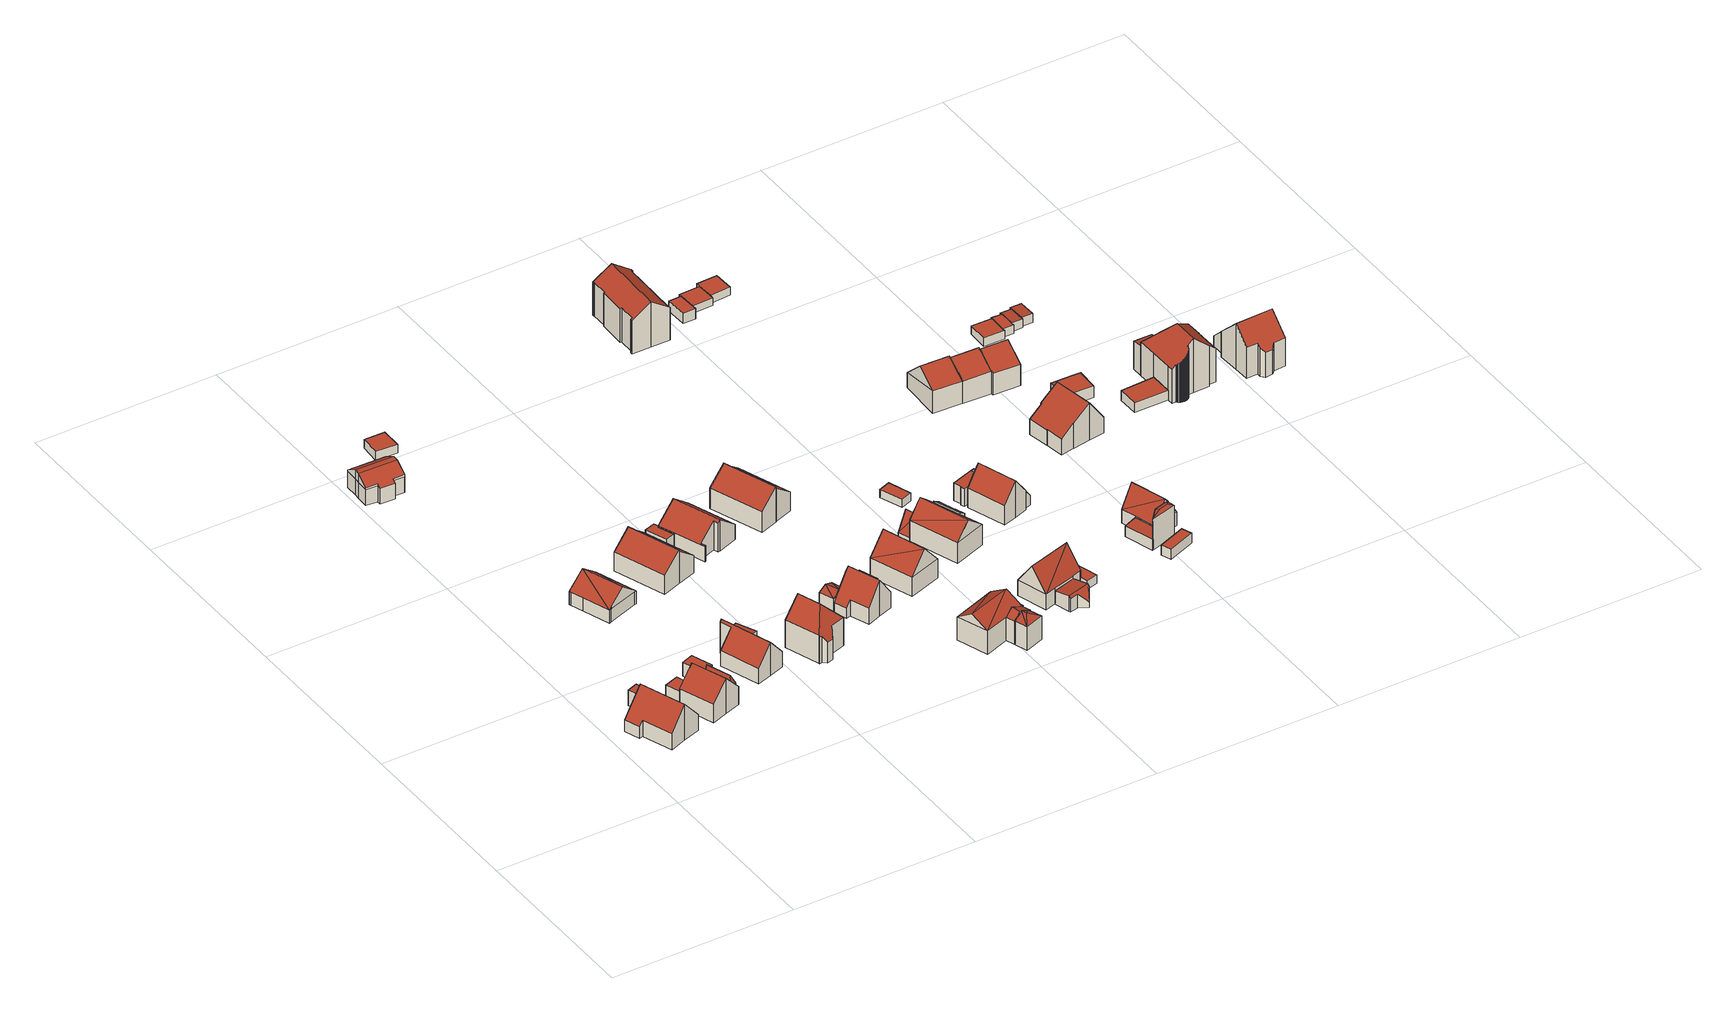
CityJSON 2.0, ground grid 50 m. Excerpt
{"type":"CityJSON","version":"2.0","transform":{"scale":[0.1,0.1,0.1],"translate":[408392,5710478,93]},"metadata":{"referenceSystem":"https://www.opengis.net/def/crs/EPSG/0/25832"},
"CityObjects":{
"building1":{"type":"Building","attributes":{"Gemeindeschluessel":"05978036","Geometrietyp2DReferenz":"3000","function":"31001_1000","roofType":"3100","measuredHeight":10.28},"geometry":[{"type":"MultiSurface","lod":"2","boundaries":[[[0,1,2,3]],[[1,4,5,2]],[[4,6,7,5]],[[6,8,9,7]],[[8,10,11,9]],[[10,12,13,11]],[[12,14,15,13]],[[14,0,3,15]],[[10,8,6,4]],[[4,1,0,14,12,10]],[[3,2,5,7,9,11,13,15]]],"semantics":{"surfaces":[{"type":"WallSurface"},{"type":"RoofSurface"},{"type":"GroundSurface"}],"values":[0,0,0,0,0,0,0,0,1,1,2]}}]},
"building2":{"type":"Building","attributes":{"Gemeindeschluessel":"05978036","Geometrietyp2DReferenz":"3000","function":"31001_2460","roofType":"1000","measuredHeight":4.42},"geometry":[{"type":"MultiSurface","lod":"2","boundaries":[[[16,17,18,19]],[[17,20,21,18]],[[20,22,23,21]],[[22,16,19,23]],[[22,20,17,16]],[[19,18,21,23]]],"semantics":{"surfaces":[{"type":"WallSurface"},{"type":"RoofSurface"},{"type":"GroundSurface"}],"values":[0,0,0,0,1,2]}}]},
"building3":{"type":"Building","attributes":{"Gemeindeschluessel":"05978036","Geometrietyp2DReferenz":"3000","function":"31001_1000"},"children":["building3-1","building3-2","building3-3"]},
"building3-1":{"type":"BuildingPart","attributes":{"roofType":"1000","measuredHeight":4.48},"parents":["building3"],"geometry":[{"type":"MultiSurface","lod":"2","boundaries":[[[24,25,26,27]],[[25,28,29,26]],[[28,30,31,29]],[[32,24,27,33]],[[32,30,28,25,24]],[[27,26,29,31,33]],[[33,31,30,32]]],"semantics":{"surfaces":[{"type":"WallSurface"},{"type":"RoofSurface"},{"type":"GroundSurface"},{"type":"ClosureSurface"}],"values":[0,0,0,0,1,2,3]}}]},
"building3-2":{"type":"BuildingPart","attributes":{"roofType":"3100","measuredHeight":10.1},"parents":["building3"],"geometry":[{"type":"MultiSurface","lod":"2","boundaries":[[[34,35,29,31,30]],[[35,36,37,29]],[[36,38,39,37]],[[38,40,41,42,39]],[[43,44,45]],[[43,46,47,44]],[[46,48,49,47]],[[48,50,51,49]],[[50,52,32,33,51]],[[48,46,43,40,38,36]],[[36,35,34,52,50,48]],[[31,29,37,39,42,44,47,49,51,33]],[[43,45,41,40]],[[45,44,42,41]],[[30,32,52,34]],[[30,31,33,32]]],"semantics":{"surfaces":[{"type":"WallSurface"},{"type":"RoofSurface"},{"type":"GroundSurface"},{"type":"ClosureSurface"}],"values":[0,0,0,0,0,0,0,0,0,1,1,2,0,3,0,3]}}]},
"building3-3":{"type":"BuildingPart","attributes":{"roofType":"5000","measuredHeight":6.46},"parents":["building3"],"geometry":[{"type":"MultiSurface","lod":"2","boundaries":[[[53,54,55,56]],[[54,57,58,55]],[[57,45,44,58]],[[41,53,56,42]],[[59,45,57]],[[57,54,53,60,59]],[[60,41,45,59]],[[41,60,53]],[[56,55,58,44,42]],[[42,44,45,41]]],"semantics":{"surfaces":[{"type":"WallSurface"},{"type":"RoofSurface"},{"type":"GroundSurface"},{"type":"ClosureSurface"}],"values":[0,0,0,0,1,1,1,0,2,3]}}]},
"building4":{"type":"Building","attributes":{"Gemeindeschluessel":"05978036","Geometrietyp2DReferenz":"3000","function":"31001_2460","roofType":"1000","measuredHeight":3.85},"geometry":[{"type":"MultiSurface","lod":"2","boundaries":[[[61,62,63,64]],[[62,65,66,63]],[[65,67,68,66]],[[67,61,64,68]],[[67,65,62,61]],[[64,63,66,68]]],"semantics":{"surfaces":[{"type":"WallSurface"},{"type":"RoofSurface"},{"type":"GroundSurface"}],"values":[0,0,0,0,1,2]}}]},
"building5":{"type":"Building","attributes":{"Gemeindeschluessel":"05978036","Geometrietyp2DReferenz":"3000","function":"31001_1000","roofType":"3100","measuredHeight":7.54},"geometry":[{"type":"MultiSurface","lod":"2","boundaries":[[[69,70,71,72]],[[70,73,74,71]],[[73,75,76,74]],[[75,77,78,76]],[[77,79,80,78]],[[79,81,82,80]],[[81,83,84,82]],[[83,69,72,84]],[[85,86,69,83]],[[83,87,85]],[[75,88,85,87]],[[75,87,81,79,77]],[[73,88,75]],[[70,86,85,88,73]],[[69,86,70]],[[87,83,81]],[[72,71,74,76,78,80,82,84]]],"semantics":{"surfaces":[{"type":"WallSurface"},{"type":"RoofSurface"},{"type":"GroundSurface"}],"values":[0,0,0,0,0,0,0,0,1,1,1,1,0,0,0,0,2]}}]},
"building6":{"type":"Building","attributes":{"Gemeindeschluessel":"05978036","Geometrietyp2DReferenz":"3000","function":"31001_1000","roofType":"5000","measuredHeight":7.3},"geometry":[{"type":"MultiSurface","lod":"2","boundaries":[[[89,90,91,92]],[[90,93,94,91]],[[93,95,96,94]],[[95,97,98,96]],[[97,99,100,98]],[[99,101,102,100]],[[101,103,104,102]],[[103,105,106,104]],[[105,107,108,106]],[[107,89,92,108]],[[109,110,111,112]],[[113,114,115,116,117,118,97,95]],[[112,111,116,115]],[[97,118,99]],[[99,118,117,101]],[[101,117,116,103]],[[103,116,111,105]],[[90,114,113,93]],[[89,109,112,115,114,90]],[[93,113,95]],[[105,111,110,107]],[[107,110,109,89]],[[92,91,94,96,98,100,102,104,106,108]]],"semantics":{"surfaces":[{"type":"WallSurface"},{"type":"RoofSurface"},{"type":"GroundSurface"}],"values":[0,0,0,0,0,0,0,0,0,0,1,1,1,0,0,0,0,0,0,0,0,0,2]}}]},
"building7":{"type":"Building","attributes":{"Gemeindeschluessel":"05978036","Geometrietyp2DReferenz":"3000","function":"31001_1000","roofType":"3100","measuredHeight":9.41},"geometry":[{"type":"MultiSurface","lod":"2","boundaries":[[[119,120,121,122]],[[120,123,124,121]],[[123,125,126,124]],[[125,127,128,126]],[[127,129,130,128]],[[129,131,132,130]],[[131,133,134,132]],[[133,135,136,134]],[[135,137,138,136]],[[137,119,122,138]],[[133,131,129,127,125,123]],[[123,120,119,137,135,133]],[[122,121,124,126,128,130,132,134,136,138]]],"semantics":{"surfaces":[{"type":"WallSurface"},{"type":"RoofSurface"},{"type":"GroundSurface"}],"values":[0,0,0,0,0,0,0,0,0,0,1,1,2]}}]},
"building8":{"type":"Building","attributes":{"Gemeindeschluessel":"05978036","Geometrietyp2DReferenz":"3000","function":"31001_2460","roofType":"2100","measuredHeight":4.24},"geometry":[{"type":"MultiSurface","lod":"2","boundaries":[[[139,140,141,142]],[[140,143,144,141]],[[143,145,146,144]],[[145,139,142,146]],[[145,143,140,139]],[[142,141,144,146]]],"semantics":{"surfaces":[{"type":"WallSurface"},{"type":"RoofSurface"},{"type":"GroundSurface"}],"values":[0,0,0,0,1,2]}}]},
"building9":{"type":"Building","attributes":{"Gemeindeschluessel":"05978036","Geometrietyp2DReferenz":"3000","function":"31001_1000","roofType":"2100","measuredHeight":9.68},"geometry":[{"type":"MultiSurface","lod":"2","boundaries":[[[147,148,149,150]],[[148,151,152,149]],[[151,153,154,152]],[[153,147,150,154]],[[153,151,148,147]],[[150,149,152,154]]],"semantics":{"surfaces":[{"type":"WallSurface"},{"type":"RoofSurface"},{"type":"GroundSurface"}],"values":[0,0,0,0,1,2]}}]},
"building10":{"type":"Building","attributes":{"Gemeindeschluessel":"05978036","Geometrietyp2DReferenz":"3000","function":"31001_2460","roofType":"1000","measuredHeight":2.44},"geometry":[{"type":"MultiSurface","lod":"2","boundaries":[[[155,156,157,158]],[[156,159,160,157]],[[159,161,162,160]],[[161,155,158,162]],[[161,159,156,155]],[[158,157,160,162]]],"semantics":{"surfaces":[{"type":"WallSurface"},{"type":"RoofSurface"},{"type":"GroundSurface"}],"values":[0,0,0,0,1,2]}}]},
"building11":{"type":"Building","attributes":{"Gemeindeschluessel":"05978036","Geometrietyp2DReferenz":"3000","function":"31001_1000","roofType":"5000","measuredHeight":12.99},"geometry":[{"type":"MultiSurface","lod":"2","boundaries":[[[163,164,165,166]],[[164,167,168,165]],[[167,169,170,168]],[[169,171,172,170]],[[171,173,174,172]],[[173,175,176,174]],[[175,177,178,176]],[[177,179,180,178]],[[179,181,182,180]],[[181,163,166,182]],[[177,175,173,171,169,167,164,183]],[[164,163,181,183]],[[181,179,177,183]],[[166,165,168,170,172,174,176,178,180,182]]],"semantics":{"surfaces":[{"type":"WallSurface"},{"type":"RoofSurface"},{"type":"GroundSurface"}],"values":[0,0,0,0,0,0,0,0,0,0,1,1,1,2]}}]},
"building12":{"type":"Building","attributes":{"Gemeindeschluessel":"05978036","Geometrietyp2DReferenz":"3000","function":"31001_1000","roofType":"2100","measuredHeight":9.24},"geometry":[{"type":"MultiSurface","lod":"2","boundaries":[[[184,185,150,186]],[[185,187,154,150]],[[187,188,189,154]],[[188,184,186,189]],[[188,187,185,184]],[[186,150,154,189]]],"semantics":{"surfaces":[{"type":"WallSurface"},{"type":"RoofSurface"},{"type":"GroundSurface"}],"values":[0,0,0,0,1,2]}}]},
"building13":{"type":"Building","attributes":{"Gemeindeschluessel":"05978036","Geometrietyp2DReferenz":"3000","function":"31001_2460","roofType":"1000","measuredHeight":3.89},"geometry":[{"type":"MultiSurface","lod":"2","boundaries":[[[190,191,192,193]],[[191,194,195,192]],[[194,196,197,195]],[[196,198,199,197]],[[198,200,201,199]],[[200,190,193,201]],[[200,198,196,194,191,190]],[[193,192,195,197,199,201]]],"semantics":{"surfaces":[{"type":"WallSurface"},{"type":"RoofSurface"},{"type":"GroundSurface"}],"values":[0,0,0,0,0,0,1,2]}}]},
"building14":{"type":"Building","attributes":{"Gemeindeschluessel":"05978036","Geometrietyp2DReferenz":"3000","function":"31001_1000","roofType":"3100","measuredHeight":5.1},"geometry":[{"type":"MultiSurface","lod":"2","boundaries":[[[202,203,204,205]],[[203,206,207,204]],[[206,208,209,207]],[[208,202,205,209]],[[206,203,210]],[[202,208,211]],[[210,202,211]],[[202,210,203]],[[206,211,208]],[[211,206,210]],[[205,204,207,209]]],"semantics":{"surfaces":[{"type":"WallSurface"},{"type":"RoofSurface"},{"type":"GroundSurface"}],"values":[0,0,0,0,0,0,1,1,1,1,2]}}]},
"building15":{"type":"Building","attributes":{"Gemeindeschluessel":"05978036","Geometrietyp2DReferenz":"3000","function":"31001_1000","roofType":"3100","measuredHeight":8.91},"geometry":[{"type":"MultiSurface","lod":"2","boundaries":[[[212,213,214,215]],[[213,216,217,214]],[[216,218,199,217]],[[218,219,197,199]],[[219,220,195,197]],[[220,221,222,195]],[[221,223,224,222]],[[223,225,226,224]],[[225,227,228,226]],[[227,229,230,228]],[[229,231,232,230]],[[231,212,215,232]],[[227,225,223,221]],[[221,220,219,218,216,213,212,231,229,227]],[[215,214,217,199,197,195,222,224,226,228,230,232]]],"semantics":{"surfaces":[{"type":"WallSurface"},{"type":"RoofSurface"},{"type":"GroundSurface"}],"values":[0,0,0,0,0,0,0,0,0,0,0,0,1,1,2]}}]},
"building16":{"type":"Building","attributes":{"Gemeindeschluessel":"05978036","Geometrietyp2DReferenz":"3000","function":"31001_1000","roofType":"3100","measuredHeight":10.3},"geometry":[{"type":"MultiSurface","lod":"2","boundaries":[[[233,234,235,236]],[[234,237,238,235]],[[237,239,240,238]],[[239,241,242,240]],[[241,243,244,242]],[[243,245,246,244]],[[245,247,248,246]],[[247,249,250,248]],[[249,251,252,250]],[[251,233,236,252]],[[247,245,243,241,239]],[[239,237,234,233,251,249,247]],[[236,235,238,240,242,244,246,248,250,252]]],"semantics":{"surfaces":[{"type":"WallSurface"},{"type":"RoofSurface"},{"type":"GroundSurface"}],"values":[0,0,0,0,0,0,0,0,0,0,1,1,2]}}]},
"building17":{"type":"Building","attributes":{"Gemeindeschluessel":"05978036","Geometrietyp2DReferenz":"3000","function":"31001_2460","roofType":"1000","measuredHeight":2.64},"geometry":[{"type":"MultiSurface","lod":"2","boundaries":[[[253,254,255,256]],[[254,257,258,255]],[[257,259,260,258]],[[259,253,256,260]],[[259,257,254,253]],[[256,255,258,260]]],"semantics":{"surfaces":[{"type":"WallSurface"},{"type":"RoofSurface"},{"type":"GroundSurface"}],"values":[0,0,0,0,1,2]}}]},
"building18":{"type":"Building","attributes":{"Gemeindeschluessel":"05978036","Geometrietyp2DReferenz":"3000","function":"31001_1000"},"children":["building18-1","building18-2","building18-3","building18-4"]},
"building18-1":{"type":"BuildingPart","attributes":{"roofType":"3100","measuredHeight":8.44},"parents":["building18"],"geometry":[{"type":"MultiSurface","lod":"2","boundaries":[[[261,262,263,264]],[[265,266,267,268]],[[262,261,269,270,271,272,273]],[[266,265,274,275,271,270,276]],[[264,263,277,268,267]],[[277,263,262,278]],[[268,277,278,265]],[[264,267,266,261]],[[271,275,272]],[[273,279,278,262]],[[279,274,265,278]],[[272,275,274,279,273]],[[276,270,269]],[[266,276,269,261]]],"semantics":{"surfaces":[{"type":"WallSurface"},{"type":"RoofSurface"},{"type":"GroundSurface"},{"type":"ClosureSurface"}],"values":[0,0,1,1,2,0,3,3,0,0,3,3,0,3]}}]},
"building18-2":{"type":"BuildingPart","attributes":{"roofType":"1000","measuredHeight":4.01},"parents":["building18"],"geometry":[{"type":"MultiSurface","lod":"2","boundaries":[[[280,281,282,283]],[[281,284,285,282]],[[286,280,283,287]],[[286,284,281,280]],[[283,282,285,287]],[[287,285,284,286]]],"semantics":{"surfaces":[{"type":"WallSurface"},{"type":"RoofSurface"},{"type":"GroundSurface"},{"type":"ClosureSurface"}],"values":[0,0,0,1,2,3]}}]},
"building18-3":{"type":"BuildingPart","attributes":{"roofType":"5000","measuredHeight":8.2},"parents":["building18"],"geometry":[{"type":"MultiSurface","lod":"2","boundaries":[[[279,288,289,277,278]],[[288,290,291,289]],[[290,292,265,268,291]],[[290,288,293]],[[279,293,288]],[[293,279,273,294]],[[294,290,293]],[[290,294,272,275,292]],[[277,289,291,268]],[[274,265,292]],[[277,268,265,278]],[[278,265,274,279]],[[292,275,274]],[[273,272,294]],[[274,275,272,273,279]]],"semantics":{"surfaces":[{"type":"WallSurface"},{"type":"RoofSurface"},{"type":"GroundSurface"},{"type":"ClosureSurface"}],"values":[0,0,0,1,1,1,1,1,2,0,3,3,0,0,3]}}]},
"building18-4":{"type":"BuildingPart","attributes":{"roofType":"3100","measuredHeight":9.51},"parents":["building18"],"geometry":[{"type":"MultiSurface","lod":"2","boundaries":[[[295,296,286,287,297]],[[298,299,261,264,285,284]],[[300,301,302,267,266]],[[301,303,304,302]],[[303,295,297,304]],[[305,306,307,295]],[[305,295,303]],[[301,300,276,269,299,308,306]],[[306,305,301]],[[296,307,306,308,298]],[[298,308,299]],[[295,307,296]],[[301,305,303]],[[297,287,285,264,267,302,304]],[[284,286,296,298]],[[284,285,287,286]],[[266,276,300]],[[269,261,299]],[[266,267,264,261]],[[266,261,269,276]]],"semantics":{"surfaces":[{"type":"WallSurface"},{"type":"RoofSurface"},{"type":"GroundSurface"},{"type":"ClosureSurface"}],"values":[0,0,0,0,0,1,1,1,1,0,0,0,0,2,0,3,0,0,3,3]}}]},
"building19":{"type":"Building","attributes":{"Gemeindeschluessel":"05978036","Geometrietyp2DReferenz":"3000","function":"31001_1000","roofType":"2100","measuredHeight":10.06},"geometry":[{"type":"MultiSurface","lod":"2","boundaries":[[[309,310,311,312]],[[310,313,314,311]],[[313,315,316,314]],[[315,309,312,316]],[[315,313,310,309]],[[312,311,314,316]]],"semantics":{"surfaces":[{"type":"WallSurface"},{"type":"RoofSurface"},{"type":"GroundSurface"}],"values":[0,0,0,0,1,2]}}]},
"building20":{"type":"Building","attributes":{"Gemeindeschluessel":"05978036","Geometrietyp2DReferenz":"3000","function":"31001_1000","roofType":"3100","measuredHeight":11.13},"geometry":[{"type":"MultiSurface","lod":"2","boundaries":[[[317,318,319,320]],[[318,321,322,319]],[[321,323,324,322]],[[323,317,320,324]],[[321,318,325]],[[317,323,326]],[[326,318,317]],[[318,326,325]],[[323,325,326]],[[325,323,321]],[[320,319,322,324]]],"semantics":{"surfaces":[{"type":"WallSurface"},{"type":"RoofSurface"},{"type":"GroundSurface"}],"values":[0,0,0,0,0,0,1,1,1,1,2]}}]},
"building21":{"type":"Building","attributes":{"Gemeindeschluessel":"05978036","Geometrietyp2DReferenz":"3000","function":"31001_1000","roofType":"2100","measuredHeight":9.51},"geometry":[{"type":"MultiSurface","lod":"2","boundaries":[[[327,328,329,330]],[[328,331,332,329]],[[331,333,334,332]],[[333,327,330,334]],[[333,331,328,327]],[[330,329,332,334]]],"semantics":{"surfaces":[{"type":"WallSurface"},{"type":"RoofSurface"},{"type":"GroundSurface"}],"values":[0,0,0,0,1,2]}}]},
"building22":{"type":"Building","attributes":{"Gemeindeschluessel":"05978036","Geometrietyp2DReferenz":"3000","function":"31001_2460","roofType":"3100","measuredHeight":6.1},"geometry":[{"type":"MultiSurface","lod":"2","boundaries":[[[335,336,337,338]],[[336,339,340,337]],[[339,341,342,340]],[[341,335,338,342]],[[339,336,343]],[[335,341,344]],[[336,344,343]],[[344,336,335]],[[343,341,339]],[[341,343,344]],[[338,337,340,342]]],"semantics":{"surfaces":[{"type":"WallSurface"},{"type":"RoofSurface"},{"type":"GroundSurface"}],"values":[0,0,0,0,0,0,1,1,1,1,2]}}]},
"building23":{"type":"Building","attributes":{"Gemeindeschluessel":"05978036","Geometrietyp2DReferenz":"3000","function":"31001_1000"},"children":["building23-1","building23-2"]},
"building23-1":{"type":"BuildingPart","attributes":{"roofType":"3100","measuredHeight":10.56},"parents":["building23"],"geometry":[{"type":"MultiSurface","lod":"2","boundaries":[[[345,346,347,348]],[[346,349,350,347]],[[349,351,352,350]],[[351,353,354,355,352]],[[356,357,358,359,360]],[[357,361,362,358]],[[361,345,348,362]],[[363,364,365,345]],[[345,361,363]],[[364,363,357]],[[357,356,353,351,349,364]],[[346,365,364,349]],[[345,365,346]],[[357,363,361]],[[348,347,350,352,355,359,358,362]],[[360,354,353,356]],[[360,359,355,354]]],"semantics":{"surfaces":[{"type":"WallSurface"},{"type":"RoofSurface"},{"type":"GroundSurface"},{"type":"ClosureSurface"}],"values":[0,0,0,0,0,0,0,1,1,1,1,0,0,0,2,0,3]}}]},
"building23-2":{"type":"BuildingPart","attributes":{"roofType":"3100","measuredHeight":4.39},"parents":["building23"],"geometry":[{"type":"MultiSurface","lod":"2","boundaries":[[[366,367,368,369]],[[367,370,371,368]],[[370,372,373,371]],[[372,360,359,373]],[[354,374,375,355]],[[374,376,377,375]],[[376,378,379,377]],[[378,366,369,379]],[[374,354,360,372]],[[372,370,367,366,378,376,374]],[[369,368,371,373,359,355,375,377,379]],[[354,355,359,360]]],"semantics":{"surfaces":[{"type":"WallSurface"},{"type":"RoofSurface"},{"type":"GroundSurface"},{"type":"ClosureSurface"}],"values":[0,0,0,0,0,0,0,0,1,1,2,3]}}]},
"building24":{"type":"Building","attributes":{"Gemeindeschluessel":"05978036","Geometrietyp2DReferenz":"3000","function":"31001_1000"},"children":["building24-1","building24-2"]},
"building24-1":{"type":"BuildingPart","attributes":{"roofType":"2100","measuredHeight":6.3},"parents":["building24"],"geometry":[{"type":"MultiSurface","lod":"2","boundaries":[[[380,381,382,383]],[[381,384,382]],[[384,385,386,382]],[[385,387,388,389,386]],[[390,380,383,391,392]],[[390,387,385,384,381,380]],[[383,382,386,389,391]],[[392,388,387,390]],[[392,391,389,388]]],"semantics":{"surfaces":[{"type":"WallSurface"},{"type":"RoofSurface"},{"type":"GroundSurface"},{"type":"ClosureSurface"}],"values":[0,0,0,0,0,1,2,0,3]}}]},
"building24-2":{"type":"BuildingPart","attributes":{"roofType":"3100","measuredHeight":10.3},"parents":["building24"],"geometry":[{"type":"MultiSurface","lod":"2","boundaries":[[[393,394,395,396]],[[394,397,398,395]],[[397,392,391,398]],[[388,399,400,389]],[[399,401,402,400]],[[401,393,396,402]],[[403,404,393,405]],[[405,393,401]],[[392,405,399,388]],[[392,406,403,405]],[[394,404,403,406,397]],[[397,406,392]],[[393,404,394]],[[399,405,401]],[[396,395,398,391,389,400,402]],[[389,391,392,388]]],"semantics":{"surfaces":[{"type":"WallSurface"},{"type":"RoofSurface"},{"type":"GroundSurface"},{"type":"ClosureSurface"}],"values":[0,0,0,0,0,0,1,1,1,1,0,0,0,0,2,3]}}]},
"building25":{"type":"Building","attributes":{"Gemeindeschluessel":"05978036","Geometrietyp2DReferenz":"3000","function":"31001_2460","roofType":"1000","measuredHeight":2.29},"geometry":[{"type":"MultiSurface","lod":"2","boundaries":[[[407,408,409,410]],[[408,411,412,409]],[[411,413,414,412]],[[413,407,410,414]],[[413,411,408,407]],[[410,409,412,414]]],"semantics":{"surfaces":[{"type":"WallSurface"},{"type":"RoofSurface"},{"type":"GroundSurface"}],"values":[0,0,0,0,1,2]}}]},
"building26":{"type":"Building","attributes":{"Gemeindeschluessel":"05978036","Geometrietyp2DReferenz":"3000","function":"31001_2460","roofType":"1000","measuredHeight":2.5},"geometry":[{"type":"MultiSurface","lod":"2","boundaries":[[[415,416,417,418]],[[416,419,420,417]],[[419,421,422,420]],[[421,423,424,422]],[[423,425,426,424]],[[425,415,418,426]],[[425,423,421,419,416,415]],[[418,417,420,422,424,426]]],"semantics":{"surfaces":[{"type":"WallSurface"},{"type":"RoofSurface"},{"type":"GroundSurface"}],"values":[0,0,0,0,0,0,1,2]}}]},
"building27":{"type":"Building","attributes":{"Gemeindeschluessel":"05978036","Geometrietyp2DReferenz":"3000","function":"31001_1000","roofType":"1000","measuredHeight":4.96},"geometry":[{"type":"MultiSurface","lod":"2","boundaries":[[[427,428,429,430]],[[428,431,432,429]],[[431,433,434,432]],[[433,435,436,434]],[[435,437,438,436]],[[437,439,440,438]],[[439,441,442,440]],[[441,443,444,442]],[[443,445,446,444]],[[445,427,430,446]],[[445,443,441,439,437,435,433,431,428,427]],[[430,429,432,434,436,438,440,442,444,446]]],"semantics":{"surfaces":[{"type":"WallSurface"},{"type":"RoofSurface"},{"type":"GroundSurface"}],"values":[0,0,0,0,0,0,0,0,0,0,1,2]}}]},
"building28":{"type":"Building","attributes":{"Gemeindeschluessel":"05978036","Geometrietyp2DReferenz":"3000","function":"31001_1000","roofType":"3100","measuredHeight":10.64},"geometry":[{"type":"MultiSurface","lod":"2","boundaries":[[[447,448,449,450]],[[448,451,452,449]],[[451,453,454,452]],[[453,455,456,454]],[[455,457,458,456]],[[457,459,460,458]],[[459,461,462,460]],[[461,463,464,462]],[[463,465,466,464]],[[465,467,468,466]],[[467,469,470,468]],[[469,447,450,470]],[[465,463,461,459,457,455,453,451,448]],[[448,447,469,467,465]],[[450,449,452,454,456,458,460,462,464,466,468,470]]],"semantics":{"surfaces":[{"type":"WallSurface"},{"type":"RoofSurface"},{"type":"GroundSurface"}],"values":[0,0,0,0,0,0,0,0,0,0,0,0,1,1,2]}}]},
"building29":{"type":"Building","attributes":{"Gemeindeschluessel":"05978036","Geometrietyp2DReferenz":"3000","function":"31001_1000","roofType":"3100","measuredHeight":13.06},"geometry":[{"type":"MultiSurface","lod":"2","boundaries":[[[471,472,473,474]],[[472,475,476,473]],[[475,477,478,476]],[[477,479,480,478]],[[479,481,482,480]],[[481,483,484,482]],[[483,485,486,484]],[[485,487,488,486]],[[487,489,490,488]],[[489,491,492,490]],[[491,493,494,492]],[[493,495,496,494]],[[495,497,498,496]],[[497,499,500,498]],[[499,501,502,500]],[[501,503,504,502]],[[503,505,506,504]],[[505,507,508,506]],[[507,471,474,508]],[[503,501,499,497,495,493,491,489,487]],[[487,485,483,481,479,477,475,472,471,507,505,503]],[[474,473,476,478,480,482,484,486,488,490,492,494,496,498,500,502,504,506,508]]],"semantics":{"surfaces":[{"type":"WallSurface"},{"type":"RoofSurface"},{"type":"GroundSurface"}],"values":[0,0,0,0,0,0,0,0,0,0,0,0,0,0,0,0,0,0,0,1,1,2]}}]},
"building30":{"type":"Building","attributes":{"Gemeindeschluessel":"05978036","Geometrietyp2DReferenz":"3000","function":"31001_2460","roofType":"1000","measuredHeight":2.74},"geometry":[{"type":"MultiSurface","lod":"2","boundaries":[[[509,510,511,512]],[[510,513,514,511]],[[513,515,516,514]],[[515,509,512,516]],[[515,513,510,509]],[[512,511,514,516]]],"semantics":{"surfaces":[{"type":"WallSurface"},{"type":"RoofSurface"},{"type":"GroundSurface"}],"values":[0,0,0,0,1,2]}}]},
"building31":{"type":"Building","attributes":{"Gemeindeschluessel":"05978036","Geometrietyp2DReferenz":"3000","function":"31001_2460","roofType":"1000","measuredHeight":2.9},"geometry":[{"type":"MultiSurface","lod":"2","boundaries":[[[517,518,519,520]],[[518,521,522,519]],[[521,523,524,522]],[[523,525,526,524]],[[525,517,520,526]],[[525,523,521,518,517]],[[520,519,522,524,526]]],"semantics":{"surfaces":[{"type":"WallSurface"},{"type":"RoofSurface"},{"type":"GroundSurface"}],"values":[0,0,0,0,0,1,2]}}]},
"building32":{"type":"Building","attributes":{"Gemeindeschluessel":"05978036","Geometrietyp2DReferenz":"3000","function":"31001_1000"},"children":["building32-1","building32-2","building32-3"]},
"building32-1":{"type":"BuildingPart","attributes":{"roofType":"2100","measuredHeight":3.52},"parents":["building32"],"geometry":[{"type":"MultiSurface","lod":"2","boundaries":[[[527,528,529,530]],[[528,531,532,529]],[[531,528,527,533]],[[534,530,529,532]],[[527,530,534,533]],[[534,532,531,533]]],"semantics":{"surfaces":[{"type":"WallSurface"},{"type":"RoofSurface"},{"type":"GroundSurface"},{"type":"ClosureSurface"}],"values":[0,0,1,2,3,3]}}]},
"building32-2":{"type":"BuildingPart","attributes":{"roofType":"5000","measuredHeight":9.28},"parents":["building32"],"geometry":[{"type":"MultiSurface","lod":"2","boundaries":[[[535,536,537,538,539]],[[536,540,527,530,537]],[[541,536,535]],[[542,541,535,543,544]],[[542,544,540]],[[541,542,540,536]],[[530,534,538,537]],[[533,527,540,544,545]],[[533,534,530,527]],[[543,545,544]],[[539,538,534,533,545]],[[539,545,543,535]]],"semantics":{"surfaces":[{"type":"WallSurface"},{"type":"RoofSurface"},{"type":"GroundSurface"},{"type":"ClosureSurface"}],"values":[0,0,1,1,1,1,2,0,3,0,3,3]}}]},
"building32-3":{"type":"BuildingPart","attributes":{"roofType":"5000","measuredHeight":9.92},"parents":["building32"],"geometry":[{"type":"MultiSurface","lod":"2","boundaries":[[[546,547,548,532,531]],[[547,549,550,548]],[[549,551,552,550]],[[551,539,538,552]],[[551,549,553]],[[553,554,555,551]],[[553,547,554]],[[554,547,546,545,543]],[[551,555,535,539]],[[547,553,549]],[[532,548,550,552,538,534]],[[534,538,539,545,533]],[[531,533,545,546]],[[531,532,534,533]],[[535,555,554,543]],[[539,535,543,545]]],"semantics":{"surfaces":[{"type":"WallSurface"},{"type":"RoofSurface"},{"type":"GroundSurface"},{"type":"ClosureSurface"}],"values":[0,0,0,0,1,1,1,1,0,0,2,3,0,3,0,3]}}]},
"building33":{"type":"Building","attributes":{"Gemeindeschluessel":"05978036","Geometrietyp2DReferenz":"3000","function":"31001_2460","roofType":"1000","measuredHeight":2.25},"geometry":[{"type":"MultiSurface","lod":"2","boundaries":[[[523,521,556,557]],[[521,558,559,556]],[[558,560,561,559]],[[560,562,563,561]],[[562,564,565,563]],[[564,523,557,565]],[[564,562,560,558,521,523]],[[557,556,559,561,563,565]]],"semantics":{"surfaces":[{"type":"WallSurface"},{"type":"RoofSurface"},{"type":"GroundSurface"}],"values":[0,0,0,0,0,0,1,2]}}]},
"building34":{"type":"Building","attributes":{"Gemeindeschluessel":"05978036","Geometrietyp2DReferenz":"3000","function":"31001_1000","roofType":"5000","measuredHeight":9.86},"geometry":[{"type":"MultiSurface","lod":"2","boundaries":[[[566,567,568,569]],[[567,570,571,568]],[[570,572,573,571]],[[572,574,575,573]],[[574,576,577,575]],[[576,566,569,577]],[[566,578,579,567]],[[576,574,572,570,579,578]],[[570,567,579]],[[566,576,578]],[[569,568,571,573,575,577]]],"semantics":{"surfaces":[{"type":"WallSurface"},{"type":"RoofSurface"},{"type":"GroundSurface"}],"values":[0,0,0,0,0,0,1,1,0,0,2]}}]},
"building35":{"type":"Building","attributes":{"Gemeindeschluessel":"05978036","Geometrietyp2DReferenz":"3000","function":"31001_2460","roofType":"1000","measuredHeight":2.26},"geometry":[{"type":"MultiSurface","lod":"2","boundaries":[[[580,581,582,583]],[[581,584,585,582]],[[584,586,563,585]],[[586,587,561,563]],[[587,580,583,561]],[[587,586,584,581,580]],[[583,582,585,563,561]]],"semantics":{"surfaces":[{"type":"WallSurface"},{"type":"RoofSurface"},{"type":"GroundSurface"}],"values":[0,0,0,0,0,1,2]}}]},
"building36":{"type":"Building","attributes":{"Gemeindeschluessel":"05978036","Geometrietyp2DReferenz":"3000","function":"31001_1000","roofType":"3100","measuredHeight":9.66},"geometry":[{"type":"MultiSurface","lod":"2","boundaries":[[[588,589,590,591]],[[589,592,593,590]],[[592,594,595,593]],[[594,596,597,595]],[[596,598,599,597]],[[598,600,601,599]],[[600,602,603,601]],[[602,604,605,603]],[[604,606,607,605]],[[606,588,591,607]],[[602,600,598,596,594,592,589]],[[589,588,606,604,602]],[[591,590,593,595,597,599,601,603,605,607]]],"semantics":{"surfaces":[{"type":"WallSurface"},{"type":"RoofSurface"},{"type":"GroundSurface"}],"values":[0,0,0,0,0,0,0,0,0,0,1,1,2]}}]},
"building37":{"type":"Building","attributes":{"Gemeindeschluessel":"05978036","Geometrietyp2DReferenz":"3000","function":"31001_1000","roofType":"3100","measuredHeight":10.77},"geometry":[{"type":"MultiSurface","lod":"2","boundaries":[[[608,609,610,611]],[[609,612,613,610]],[[612,614,615,613]],[[614,616,617,615]],[[616,618,619,617]],[[618,620,621,619]],[[620,622,623,621]],[[622,624,625,623]],[[624,626,627,625]],[[626,628,629,627]],[[628,630,631,629]],[[630,608,611,631]],[[626,624,622,620]],[[620,618,616,614,612,609,608,630,628,626]],[[611,610,613,615,617,619,621,623,625,627,629,631]]],"semantics":{"surfaces":[{"type":"WallSurface"},{"type":"RoofSurface"},{"type":"GroundSurface"}],"values":[0,0,0,0,0,0,0,0,0,0,0,0,1,1,2]}}]},
"building38":{"type":"Building","attributes":{"Gemeindeschluessel":"05978036","Geometrietyp2DReferenz":"3000","function":"31001_1000","roofType":"3100","measuredHeight":9.66},"geometry":[{"type":"MultiSurface","lod":"2","boundaries":[[[632,633,634,635]],[[633,636,637,634]],[[636,638,639,637]],[[638,640,641,639]],[[640,642,643,641]],[[642,644,645,643]],[[644,646,647,645]],[[646,648,649,647]],[[648,632,635,649]],[[644,642,640,638,636,633]],[[633,632,648,646,644]],[[635,634,637,639,641,643,645,647,649]]],"semantics":{"surfaces":[{"type":"WallSurface"},{"type":"RoofSurface"},{"type":"GroundSurface"}],"values":[0,0,0,0,0,0,0,0,0,1,1,2]}}]},
"building39":{"type":"Building","attributes":{"Gemeindeschluessel":"05978036","Geometrietyp2DReferenz":"3000","function":"31001_2460","roofType":"1000","measuredHeight":3.44},"geometry":[{"type":"MultiSurface","lod":"2","boundaries":[[[650,651,652,653]],[[651,654,655,652]],[[654,656,657,655]],[[656,658,659,657]],[[658,660,661,659]],[[660,650,653,661]],[[660,658,656,654,651,650]],[[653,652,655,657,659,661]]],"semantics":{"surfaces":[{"type":"WallSurface"},{"type":"RoofSurface"},{"type":"GroundSurface"}],"values":[0,0,0,0,0,0,1,2]}}]},
"building40":{"type":"Building","attributes":{"Gemeindeschluessel":"05978036","Geometrietyp2DReferenz":"3000","function":"31001_2460","roofType":"1000","measuredHeight":2.34},"geometry":[{"type":"MultiSurface","lod":"2","boundaries":[[[662,663,664,665]],[[663,666,667,664]],[[666,668,669,667]],[[668,670,671,669]],[[670,672,673,671]],[[672,662,665,673]],[[672,670,668,666,663,662]],[[665,664,667,669,671,673]]],"semantics":{"surfaces":[{"type":"WallSurface"},{"type":"RoofSurface"},{"type":"GroundSurface"}],"values":[0,0,0,0,0,0,1,2]}}]},
"building41":{"type":"Building","attributes":{"Gemeindeschluessel":"05978036","Geometrietyp2DReferenz":"3000","function":"31001_2460","roofType":"1000","measuredHeight":2.76},"geometry":[{"type":"MultiSurface","lod":"2","boundaries":[[[674,675,676,677]],[[675,678,679,676]],[[678,680,681,679]],[[680,674,677,681]],[[680,678,675,674]],[[677,676,679,681]]],"semantics":{"surfaces":[{"type":"WallSurface"},{"type":"RoofSurface"},{"type":"GroundSurface"}],"values":[0,0,0,0,1,2]}}]},
"building42":{"type":"Building","attributes":{"Gemeindeschluessel":"05978036","Geometrietyp2DReferenz":"3000","function":"31001_2460","roofType":"1000","measuredHeight":2.42},"geometry":[{"type":"MultiSurface","lod":"2","boundaries":[[[682,672,673,683]],[[672,670,671,673]],[[670,684,685,671]],[[684,686,687,685]],[[686,688,689,687]],[[688,690,691,689]],[[690,682,683,691]],[[690,688,686,684,670,672,682]],[[683,673,671,685,687,689,691]]],"semantics":{"surfaces":[{"type":"WallSurface"},{"type":"RoofSurface"},{"type":"GroundSurface"}],"values":[0,0,0,0,0,0,0,1,2]}}]},
"building43":{"type":"Building","attributes":{"Gemeindeschluessel":"05978036","Geometrietyp2DReferenz":"3000","function":"31001_2460","roofType":"2100","measuredHeight":2.5},"geometry":[{"type":"MultiSurface","lod":"2","boundaries":[[[692,693,689,694]],[[693,695,687,689]],[[695,696,697,687]],[[696,698,699,697]],[[698,700,701,699]],[[700,692,694,701]],[[700,698,696,695,693,692]],[[694,689,687,697,699,701]]],"semantics":{"surfaces":[{"type":"WallSurface"},{"type":"RoofSurface"},{"type":"GroundSurface"}],"values":[0,0,0,0,0,0,1,2]}}]},
"building44":{"type":"Building","attributes":{"Gemeindeschluessel":"05978036","Geometrietyp2DReferenz":"3000","function":"31001_2460","roofType":"2100","measuredHeight":2.53},"geometry":[{"type":"MultiSurface","lod":"2","boundaries":[[[702,703,699,701]],[[703,704,705,699]],[[704,706,707,705]],[[706,708,709,707]],[[708,702,701,709]],[[708,706,704,703,702]],[[701,699,705,707,709]]],"semantics":{"surfaces":[{"type":"WallSurface"},{"type":"RoofSurface"},{"type":"GroundSurface"}],"values":[0,0,0,0,0,1,2]}}]},
"building45":{"type":"Building","attributes":{"Gemeindeschluessel":"05978036","Geometrietyp2DReferenz":"3000","function":"31001_1000"},"children":["building45-1","building45-2"]},
"building45-1":{"type":"BuildingPart","attributes":{"roofType":"2100","measuredHeight":8.55},"parents":["building45"],"geometry":[{"type":"MultiSurface","lod":"2","boundaries":[[[710,711,712,713]],[[711,714,715,712]],[[714,716,717,715]],[[716,714,711,710]],[[713,712,715,717]],[[713,717,716,710]]],"semantics":{"surfaces":[{"type":"WallSurface"},{"type":"RoofSurface"},{"type":"GroundSurface"},{"type":"ClosureSurface"}],"values":[0,0,0,1,2,3]}}]},
"building45-2":{"type":"BuildingPart","attributes":{"roofType":"5000","measuredHeight":15.66},"parents":["building45"],"geometry":[{"type":"MultiSurface","lod":"2","boundaries":[[[718,719,720,721]],[[719,722,723,720]],[[722,724,725,723]],[[724,726,727,725]],[[726,728,729,727]],[[728,730,731,729]],[[730,732,733,731]],[[732,734,735,733]],[[734,736,737,735]],[[736,738,739,737]],[[738,740,741,739]],[[740,742,743,741]],[[742,744,745,743]],[[744,746,747,745]],[[746,748,749,747]],[[748,750,751,749]],[[750,752,753,751]],[[752,754,755,753]],[[754,756,755]],[[756,757,758,755]],[[757,759,760,758]],[[759,761,762,760]],[[761,763,764,762]],[[763,765,766,764]],[[765,767,768,766]],[[767,769,770,768]],[[769,771,772,770]],[[771,773,774,772]],[[773,775,776,774]],[[775,777,778,776]],[[777,779,676,778]],[[779,780,677,676]],[[780,781,710,713,677]],[[782,783,784,717,716]],[[783,785,786,784]],[[785,787,788,786]],[[787,718,721,788]],[[783,782,781,789]],[[781,780,779,777,775,773,771,769,767,765,763,761,759,757,756,754,752,750,748,746,744,742,740,738,736,734,732,730,728,726,789]],[[726,724,722,719,718,787,785,783,789]],[[721,720,723,725,727,729,731,733,735,737,739,741,743,745,747,749,751,753,755,758,760,762,764,766,768,770,772,774,776,778,676,677,713,717,784,786,788]],[[716,710,781,782]],[[716,717,713,710]]],"semantics":{"surfaces":[{"type":"WallSurface"},{"type":"RoofSurface"},{"type":"GroundSurface"},{"type":"ClosureSurface"}],"values":[0,0,0,0,0,0,0,0,0,0,0,0,0,0,0,0,0,0,0,0,0,0,0,0,0,0,0,0,0,0,0,0,0,0,0,0,0,1,1,1,2,0,3]}}]},
"building46":{"type":"Building","attributes":{"Gemeindeschluessel":"05978036","Geometrietyp2DReferenz":"3000","function":"31001_2460","roofType":"1000","measuredHeight":2.8},"geometry":[{"type":"MultiSurface","lod":"2","boundaries":[[[790,791,792,793]],[[791,794,795,792]],[[794,796,797,795]],[[796,790,793,797]],[[796,794,791,790]],[[793,792,795,797]]],"semantics":{"surfaces":[{"type":"WallSurface"},{"type":"RoofSurface"},{"type":"GroundSurface"}],"values":[0,0,0,0,1,2]}}]},
"building47":{"type":"Building","attributes":{"Gemeindeschluessel":"05978036","Geometrietyp2DReferenz":"3000","function":"31001_1000","roofType":"3100","measuredHeight":13.22},"geometry":[{"type":"MultiSurface","lod":"2","boundaries":[[[798,799,800,801]],[[799,802,803,800]],[[802,804,805,803]],[[804,806,807,805]],[[806,808,809,807]],[[808,810,811,809]],[[810,812,813,811]],[[812,814,815,813]],[[814,816,817,815]],[[816,818,819,817]],[[818,820,821,819]],[[820,822,823,821]],[[822,824,825,823]],[[824,826,827,825]],[[826,798,801,827]],[[822,820,818,816,814,812,810,808]],[[808,806,804,802,799,798,826,824,822]],[[801,800,803,805,807,809,811,813,815,817,819,821,823,825,827]]],"semantics":{"surfaces":[{"type":"WallSurface"},{"type":"RoofSurface"},{"type":"GroundSurface"}],"values":[0,0,0,0,0,0,0,0,0,0,0,0,0,0,0,1,1,2]}}]}
},
"vertices":[
[19,195,99],[4,238,99],[4,238,65],[19,195,65],[60,258,168],[60,258,65],[107,274,111],[107,274,65],[151,150,111],[151,150,65],[104,134,168],[104,134,65],[58,117,111],[58,117,65],[29,198,111],[29,198,65],
[80,341,91],[109,352,91],[109,352,47],[80,341,47],[129,295,91],[129,295,47],[100,284,91],[100,284,47],
[159,303,98],[198,317,98],[198,317,53],[159,303,53],[211,278,98],[211,278,53],[212,278,98],[212,278,53],[173,265,98],[173,265,53],
[212,278,149],[211,278,149],[216,280,154],[216,280,53],[260,295,105],[260,295,53],[260,294,105],[260,294,96],[260,294,53],[286,220,105],[286,220,53],[286,220,96],[294,200,105],[294,200,53],[250,185,154],[250,185,53],[206,170,105],[206,170,53],[173,265,105],
[275,300,96],[288,263,96],[288,263,53],[275,300,53],[302,226,96],[302,226,53],[291,231,118],[268,297,118],
[245,366,91],[278,378,91],[278,378,52],[245,366,52],[298,321,91],[298,321,52],[265,309,91],[265,309,52],
[317,680,75],[312,679,75],[312,679,38],[317,680,38],[230,650,75],[230,650,38],[224,648,75],[224,648,38],[198,722,75],[198,722,38],[186,756,75],[186,756,38],[184,761,75],[184,761,38],[277,793,75],[277,793,38],[270,664,114],[312,679,79],[231,777,114],[230,650,81],
[118,1452,59],[116,1367,59],[116,1367,14],[118,1452,14],[84,1368,59],[84,1368,14],[84,1357,59],[84,1357,14],[44,1359,59],[44,1359,14],[44,1369,59],[44,1369,14],[12,1371,59],[12,1371,14],[13,1404,59],[13,1404,14],[14,1419,59],[14,1419,14],[15,1455,59],[15,1455,14],[118,1452,64],[15,1455,64],[14,1419,87],[117,1415,87],[84,1368,65],[116,1367,65],[117,1400,86],[13,1404,86],[12,1371,65],[44,1369,65],
[371,354,150],[361,385,150],[361,385,61],[371,354,61],[365,386,156],[365,386,61],[391,394,125],[391,394,61],[400,366,125],[400,366,61],[416,372,105],[416,372,61],[453,261,105],[453,261,61],[412,247,156],[412,247,61],[370,233,105],[370,233,61],[334,341,105],[334,341,61],
[436,435,87],[457,377,91],[457,377,48],[436,435,48],[427,366,91],[427,366,48],[407,424,87],[407,424,48],
[438,684,143],[387,666,101],[387,666,46],[438,684,46],[337,807,101],[337,807,46],[388,825,143],[388,825,46],
[190,1513,33],[132,1516,33],[132,1516,8],[190,1513,8],[135,1572,33],[135,1572,8],[191,1570,33],[191,1570,8],
[591,358,135],[623,263,135],[623,263,55],[591,358,55],[582,249,135],[582,249,55],[572,230,112],[572,230,55],[555,225,114],[555,225,55],[544,233,130],[544,233,55],[537,231,131],[537,231,55],[537,234,135],[537,234,55],[504,328,135],[504,328,55],[548,343,185],[548,343,55],[569,280,185],
[489,702,96],[438,684,139],[489,702,46],[388,825,139],[439,844,96],[439,844,46],
[462,868,78],[491,878,78],[491,878,39],[462,868,39],[497,863,78],[497,863,39],[493,861,78],[493,861,39],[509,818,78],[509,818,39],[483,809,78],[483,809,39],
[667,374,103],[652,414,103],[652,414,63],[667,374,63],[698,431,103],[698,431,63],[712,391,103],[712,391,63],[675,422,114],[690,383,114],
[538,745,85],[543,733,85],[543,733,39],[538,745,39],[540,731,82],[540,731,39],[509,818,82],[493,861,82],[497,863,85],[547,880,128],[547,880,39],[600,899,82],[600,899,39],[646,769,82],[646,769,39],[593,750,128],[593,750,39],[587,748,122],[587,748,39],[582,761,122],[582,761,39],
[680,338,93],[667,374,93],[667,374,64],[680,338,64],[712,391,159],[712,391,64],[718,393,167],[718,393,64],[724,395,158],[724,395,64],[757,408,110],[757,408,64],[789,319,110],[789,319,64],[750,305,167],[750,305,64],[711,291,110],[711,291,64],[692,342,110],[692,342,64],
[758,446,88],[789,457,88],[789,457,62],[758,446,62],[807,405,88],[807,405,62],[777,394,88],[777,394,62],
[996,79,136],[1005,55,136],[1005,55,70],[996,79,70],[950,35,136],[941,59,136],[941,59,70],[950,35,70],[993,77,137],[961,66,154],[969,42,154],[975,44,151],[992,50,142],[952,36,138],[956,38,141],[943,60,137],[1000,53,70],[1000,53,136],[1000,53,138],
[1002,159,110],[1020,109,110],[1020,109,70],[1002,159,70],[990,98,110],[990,98,70],[972,148,110],[972,148,70],
[1013,18,138],[1013,18,70],[962,0,138],[962,0,70],[950,35,138],[980,31,152],[975,44,152],
[966,164,137],[972,148,137],[966,164,70],[990,98,137],[996,79,137],[941,59,137],[876,36,137],[876,36,70],[846,122,137],[846,122,70],[861,79,165],[981,121,165],[972,148,147],[990,98,150],
[662,903,98],[712,921,140],[712,921,39],[662,903,39],[764,777,140],[764,777,39],[714,759,98],[714,759,39],
[910,489,109],[951,371,109],[951,371,54],[910,489,54],[862,341,109],[862,341,54],[821,459,109],[821,459,54],[906,356,165],[866,474,165],
[814,795,94],[764,777,135],[764,777,40],[814,795,40],[712,921,135],[712,921,40],[763,939,94],[763,939,40],
[975,529,63],[963,561,63],[963,561,53],[975,529,53],[1016,580,63],[1016,580,53],[1027,547,63],[1027,547,53],[990,571,114],[1001,538,114],
[1179,230,114],[1189,194,114],[1189,194,69],[1179,230,69],[1203,148,114],[1203,148,69],[1201,147,114],[1201,147,69],[1177,140,114],[1177,140,107],[1177,140,69],[1115,121,114],[1085,112,114],[1085,112,69],[1115,121,69],[1115,121,107],[1060,195,114],[1060,195,69],[1073,154,175],[1191,189,175],[1189,194,167],
[1175,67,85],[1151,80,107],[1151,80,69],[1175,67,69],[1129,74,107],[1129,74,69],[1127,79,113],[1127,79,69],[1190,98,113],[1190,98,69],[1191,92,107],[1191,92,69],[1188,91,107],[1188,91,69],
[1077,565,105],[1093,519,105],[1093,519,54],[1077,565,54],[1093,519,106],[1102,492,106],[1102,492,54],[1086,486,117],[1086,486,113],[1086,486,54],[1060,559,117],[1060,559,54],[1060,559,113],
[974,529,113],[975,529,113],[975,529,54],[974,529,54],[1027,547,113],[1027,547,54],[1108,425,113],[1108,425,54],[1021,394,113],[1021,394,54],[1011,542,157],[975,529,114],[1058,407,157],[1027,547,143],
[1010,714,75],[1041,725,75],[1041,725,52],[1010,714,52],[1063,663,75],[1063,663,52],[1032,652,75],[1032,652,52],
[1201,147,97],[1203,148,97],[1203,148,72],[1201,147,72],[1189,194,97],[1189,194,72],[1218,202,97],[1218,202,72],[1238,134,97],[1238,134,72],[1207,125,97],[1207,125,72],
[1219,583,108],[1173,568,108],[1173,568,58],[1219,583,58],[1170,577,108],[1170,577,58],[1152,571,108],[1152,571,58],[1148,581,108],[1148,581,58],[1152,582,108],[1152,582,58],[1144,605,108],[1144,605,58],[1214,629,108],[1214,629,58],[1215,626,108],[1215,626,58],[1205,623,108],[1205,623,58],
[1173,568,141],[1192,574,166],[1192,574,60],[1173,568,60],[1219,583,129],[1219,583,60],[1229,586,115],[1229,586,60],[1251,519,115],[1251,519,60],[1272,526,87],[1272,526,60],[1283,492,87],[1283,492,60],[1263,485,115],[1263,485,60],[1264,481,115],[1264,481,60],[1227,468,166],[1227,468,60],[1190,456,115],[1190,456,60],[1155,562,115],[1155,562,60],
[859,1550,112],[860,1596,112],[860,1596,15],[859,1550,15],[856,1596,110],[856,1596,15],[858,1671,110],[858,1671,15],[860,1671,111],[860,1671,15],[861,1716,112],[861,1716,15],[859,1716,110],[859,1716,15],[859,1721,110],[859,1721,15],[910,1719,145],[910,1719,15],[948,1718,118],[948,1718,15],[963,1718,108],[963,1718,15],[963,1711,108],[963,1711,15],[958,1711,111],[958,1711,15],[954,1546,112],[954,1546,15],[958,1546,109],[958,1546,15],[958,1541,109],[958,1541,15],[906,1542,145],[906,1542,15],[855,1543,110],[855,1543,15],[855,1550,110],[855,1550,15],
[1506,143,106],[1431,114,106],[1431,114,78],[1506,143,78],[1421,142,106],[1421,142,78],[1496,171,106],[1496,171,78],
[1017,1576,47],[1015,1636,47],[1015,1636,18],[1017,1576,18],[1049,1637,47],[1049,1637,18],[1051,1590,47],[1051,1590,18],[1051,1577,47],[1051,1577,18],
[1416,170,106],[1391,251,106],[1391,251,75],[1416,170,75],[1425,261,110],[1425,261,75],[1443,202,110],[1443,202,75],
[1482,213,164],[1488,191,164],[1488,191,75],[1482,213,75],[1482,213,114],[1416,170,164],[1475,199,168],[1450,191,168],[1471,210,164],[1443,202,164],[1443,202,114],
[1425,261,114],[1413,300,114],[1413,300,75],[1486,322,114],[1486,322,75],[1515,223,114],[1515,223,75],[1446,310,174],[1476,211,174],[1482,213,166],
[1049,1637,25],[1051,1590,25],[1049,1645,47],[1049,1645,25],[1106,1647,47],[1106,1647,25],[1108,1602,47],[1108,1602,25],[1108,1592,47],[1108,1592,25],
[1364,915,123],[1286,919,123],[1286,919,59],[1364,915,59],[1291,1037,102],[1291,1037,59],[1335,1035,102],[1335,1035,59],[1335,1031,106],[1335,1031,59],[1369,1030,106],[1369,1030,59],[1367,975,158],[1289,978,158],
[1106,1658,48],[1162,1660,48],[1162,1660,25],[1106,1658,25],[1164,1604,48],[1164,1604,25],[1108,1602,48],[1106,1647,48],
[1364,915,127],[1366,969,158],[1366,969,61],[1364,915,61],[1369,1026,105],[1369,1026,61],[1406,1025,105],[1406,1025,61],[1406,1028,102],[1406,1028,61],[1446,1026,102],[1446,1026,61],[1446,1017,110],[1446,1017,61],[1443,966,158],[1443,966,61],[1441,909,125],[1441,909,61],[1364,912,125],[1364,912,61],
[1445,611,112],[1437,661,112],[1437,661,67],[1445,611,67],[1436,660,111],[1436,660,67],[1426,719,111],[1426,719,67],[1462,725,138],[1462,725,67],[1462,728,138],[1462,728,67],[1512,736,174],[1512,736,67],[1556,743,112],[1556,743,67],[1574,632,112],[1574,632,67],[1531,625,174],[1531,625,67],[1482,617,139],[1482,617,67],[1482,618,139],[1482,618,67],
[1441,909,128],[1443,960,158],[1443,960,62],[1441,909,62],[1446,1017,106],[1446,1017,62],[1483,1016,106],[1483,1016,62],[1483,1019,103],[1483,1019,62],[1520,1017,103],[1520,1017,62],[1517,957,158],[1517,957,62],[1515,899,123],[1515,899,62],[1441,902,123],[1441,902,62],
[1549,764,101],[1551,824,101],[1551,824,67],[1549,764,67],[1608,823,101],[1608,823,67],[1628,822,101],[1628,822,67],[1631,822,101],[1631,822,67],[1629,762,101],[1629,762,67],
[1584,1077,83],[1528,1078,83],[1528,1078,59],[1584,1077,59],[1529,1135,83],[1529,1135,59],[1585,1134,83],[1585,1134,59],[1584,1087,83],[1584,1087,59],[1584,1085,83],[1584,1085,59],
[1762,711,105],[1763,649,105],[1763,649,77],[1762,711,77],[1670,649,105],[1670,649,77],[1670,707,105],[1670,707,77],
[1614,1084,83],[1614,1084,59],[1585,1137,83],[1585,1137,59],[1615,1136,83],[1615,1136,59],[1614,1092,83],[1614,1092,59],[1614,1086,83],[1614,1086,59],
[1644,1092,84],[1614,1092,84],[1644,1092,59],[1615,1136,81],[1615,1144,81],[1615,1144,59],[1645,1144,81],[1645,1144,59],[1644,1098,83],[1644,1098,59],
[1644,1098,84],[1645,1144,82],[1646,1150,81],[1646,1150,59],[1676,1149,81],[1676,1149,59],[1675,1097,84],[1675,1097,59],
[1761,765,162],[1761,796,157],[1761,796,77],[1761,765,77],[1810,796,157],[1810,796,77],[1811,765,162],[1811,765,77],
[1893,723,173],[1894,650,173],[1894,650,77],[1893,723,77],[1872,649,193],[1872,649,77],[1872,643,193],[1872,643,77],[1828,642,233],[1828,642,77],[1812,642,218],[1812,642,77],[1812,641,218],[1812,641,77],[1811,638,218],[1811,638,77],[1810,636,217],[1810,636,77],[1809,634,216],[1809,634,77],[1808,632,214],[1808,632,77],[1807,630,213],[1807,630,77],[1805,629,212],[1805,629,77],[1804,628,211],[1804,628,77],[1802,627,209],[1802,627,77],[1800,626,207],[1800,626,77],[1798,625,205],[1798,625,77],[1795,624,202],[1795,624,77],[1792,624,200],[1792,624,77],[1792,624,199],[1790,624,198],[1790,624,77],[1787,624,195],[1787,624,77],[1785,625,193],[1785,625,77],[1783,626,192],[1783,626,77],[1782,626,190],[1782,626,77],[1780,627,189],[1780,627,77],[1778,629,187],[1778,629,77],[1777,630,185],[1777,630,77],[1775,632,184],[1775,632,77],[1774,634,183],[1774,634,77],[1763,633,173],[1763,633,77],[1763,649,173],[1762,711,173],[1761,765,173],[1811,765,173],[1892,766,173],[1892,766,77],[1894,766,171],[1894,766,77],[1895,723,171],[1895,723,77],[1827,712,233],
[1935,828,100],[1936,725,100],[1936,725,73],[1935,828,73],[1903,725,100],[1903,725,73],[1902,828,100],[1902,828,73],
[2025,608,144],[2004,607,145],[2004,607,74],[2025,608,74],[1995,617,154],[1995,617,74],[1995,627,163],[1995,627,74],[1964,626,163],[1964,626,74],[1963,670,206],[1963,670,74],[1960,729,148],[1960,729,74],[1969,730,148],[1969,730,74],[1968,775,104],[1968,775,74],[2053,779,105],[2053,779,74],[2054,733,149],[2054,733,74],[2063,733,149],[2063,733,74],[2065,674,206],[2065,674,74],[2067,620,154],[2067,620,74],[2033,618,154],[2033,618,74]
]}
